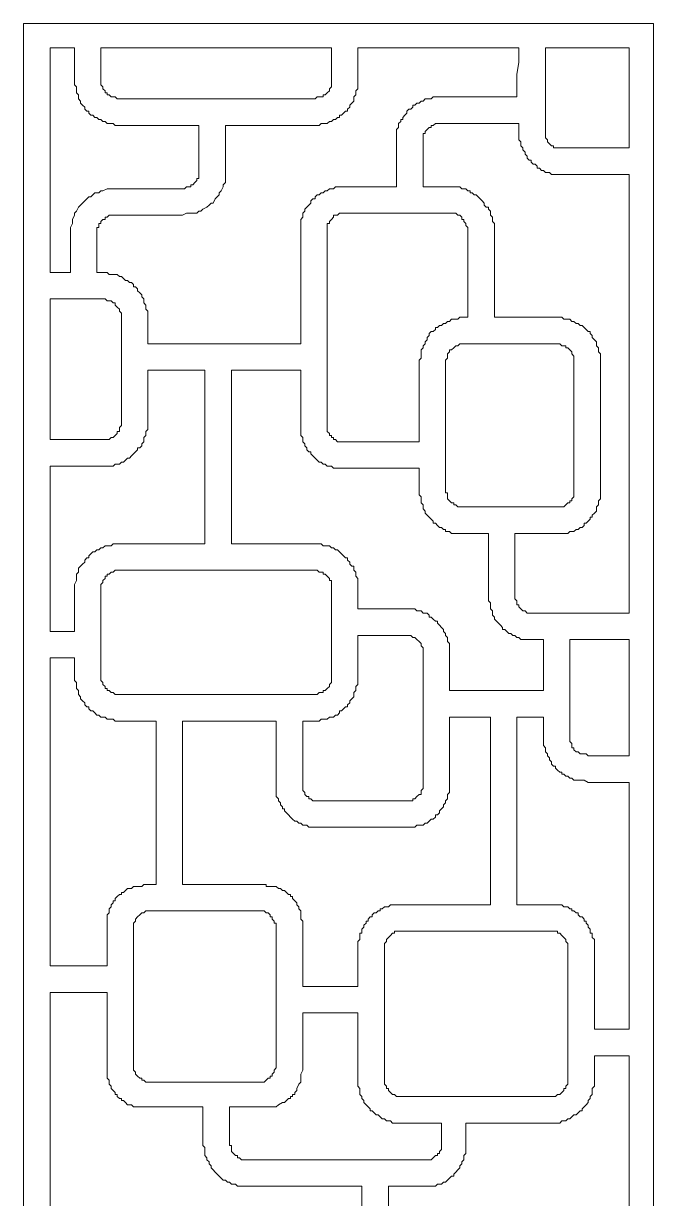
# Model space of a CAD drawing. Extents: x -66030 to 95157, y -13132 to 45879.
# Drawn here: x 6497 to 7704, y 26251 to 28501 of the extents above; entities that cross this region are included whole.
import ezdxf

# ---------------------------------------------------------------- set-up
doc = ezdxf.new("R2010")
doc.units = 0
doc.header["$LTSCALE"] = 100
doc.header["$MEASUREMENT"] = 0
doc.layers.get('0').update_dxf_attribs({"linetype": 'CONTINUOUS'})

msp = doc.modelspace()

# ---------------------------------------------------------------- linework, layer by layer
at = {"lineweight": 0}
for points in [[(6497, 28500.8), (7703.9, 28500.8), (7703.9, 24446.4), (6497, 24446.4), (6497, 28500.8)], [(6594.6, 28453.9), (6594.6, 28391.4), (6594.6, 28387.5), (6594.6, 28383.6), (6598.5, 28379.7), (6598.5, 28375.8), (6598.5, 28371.9), (6598.5, 28368), (6602.4, 28364.1), (6602.4, 28360.2), (6602.4, 28356.3), (6606.4, 28352.4), (6606.4, 28348.5), (6610.3, 28344.6), (6614.2, 28340.7), (6614.2, 28336.8), (6618.1, 28332.9), (6622, 28332.9), (6622, 28328.9), (6625.9, 28325), (6629.8, 28325), (6633.7, 28321.1), (6637.6, 28321.1), (6641.5, 28317.2), (6645.4, 28317.2), (6649.3, 28313.3), (6653.2, 28313.3), (6657.1, 28309.4), (6661, 28309.4), (6664.9, 28309.4), (6668.8, 28309.4), (6672.8, 28305.5), (6676.7, 28305.5), (6680.6, 28305.5), (6832.9, 28305.5), (6832.9, 28219.6), (6832.9, 28215.7), (6832.9, 28215.7), (6832.9, 28211.8), (6832.9, 28211.8), (6832.9, 28207.9), (6832.9, 28204), (6829, 28204), (6829, 28200), (6829, 28200), (6829, 28200), (6825.1, 28196.1), (6825.1, 28196.1), (6821.2, 28192.2), (6821.2, 28192.2), (6817.3, 28192.2), (6817.3, 28188.3), (6813.4, 28188.3), (6813.4, 28188.3), (6809.5, 28188.3), (6809.5, 28188.3), (6805.6, 28184.4), (6801.7, 28184.4), (6672.8, 28184.4), (6664.9, 28184.4), (6661, 28184.4), (6657.1, 28184.4), (6649.3, 28180.5), (6645.4, 28180.5), (6641.5, 28176.6), (6633.7, 28176.6), (6629.8, 28172.7), (6625.9, 28168.8), (6622, 28168.8), (6618.1, 28164.9), (6614.2, 28161), (6610.3, 28157.1), (6606.4, 28153.2), (6602.4, 28149.3), (6598.5, 28141.5), (6594.6, 28137.6), (6594.6, 28133.6), (6590.7, 28125.8), (6590.7, 28121.9), (6590.7, 28118), (6586.8, 28110.2), (6586.8, 28106.3), (6586.8, 28102.4), (6586.8, 28024.3), (6547.8, 28024.3), (6547.8, 28453.9), (6594.6, 28453.9)], [(7211.8, 28188.3), (7211.8, 28274.3), (7211.8, 28278.2), (7211.8, 28282.1), (7211.8, 28289.9), (7211.8, 28293.8), (7211.8, 28297.7), (7215.7, 28301.6), (7215.7, 28305.5), (7215.7, 28309.4), (7219.6, 28313.3), (7219.6, 28317.2), (7223.5, 28317.2), (7223.5, 28321.1), (7227.4, 28325), (7231.3, 28328.9), (7231.3, 28332.9), (7235.2, 28336.8), (7239.1, 28336.8), (7243, 28340.7), (7243, 28344.6), (7246.9, 28344.6), (7250.8, 28348.5), (7254.7, 28348.5), (7258.6, 28352.4), (7262.6, 28352.4), (7266.5, 28356.3), (7270.4, 28356.3), (7274.3, 28356.3), (7278.2, 28356.3), (7282.1, 28360.2), (7286, 28360.2), (7289.9, 28360.2), (7293.8, 28360.2), (7344.6, 28360.2), (7442.2, 28360.2), (7442.2, 28379.7), (7442.2, 28403.2), (7446.1, 28426.6), (7446.1, 28453.9), (7137.6, 28453.9), (7137.6, 28391.4), (7137.6, 28387.5), (7137.6, 28383.6), (7137.6, 28379.7), (7137.6, 28375.8), (7133.7, 28371.9), (7133.7, 28368), (7133.7, 28364.1), (7129.8, 28360.2), (7129.8, 28356.3), (7129.8, 28352.4), (7125.8, 28348.5), (7121.9, 28344.6), (7121.9, 28340.7), (7118, 28336.8), (7118, 28332.9), (7114.1, 28332.9), (7110.2, 28328.9), (7106.3, 28325), (7102.4, 28325), (7102.4, 28321.1), (7098.5, 28321.1), (7094.6, 28317.2), (7090.7, 28317.2), (7086.8, 28313.3), (7082.9, 28313.3), (7079, 28309.4), (7075.1, 28309.4), (7071.2, 28309.4), (7067.3, 28309.4), (7063.4, 28305.5), (7059.4, 28305.5), (7055.5, 28305.5), (6883.7, 28305.5), (6883.7, 28219.6), (6883.7, 28211.8), (6883.7, 28207.9), (6883.7, 28204), (6883.7, 28196.1), (6879.8, 28192.2), (6879.8, 28188.3), (6875.9, 28180.5), (6872, 28176.6), (6872, 28172.7), (6868.1, 28168.8), (6864.1, 28164.9), (6860.2, 28157.1), (6856.3, 28157.1), (6852.4, 28153.2), (6848.5, 28149.3), (6840.7, 28145.4), (6836.8, 28141.5), (6832.9, 28141.5), (6829, 28137.6), (6821.2, 28137.6), (6817.3, 28137.6), (6809.5, 28137.6), (6801.7, 28133.6), (6672.8, 28133.6), (6668.8, 28133.6), (6668.8, 28133.6), (6664.9, 28133.6), (6664.9, 28133.6), (6661, 28133.6), (6661, 28133.6), (6657.1, 28129.7), (6653.2, 28129.7), (6653.2, 28129.7), (6653.2, 28125.8), (6649.3, 28125.8), (6649.3, 28125.8), (6645.4, 28121.9), (6645.4, 28121.9), (6645.4, 28118), (6641.5, 28118), (6641.5, 28114.1), (6641.5, 28114.1), (6641.5, 28110.2), (6637.6, 28110.2), (6637.6, 28106.3), (6637.6, 28106.3), (6637.6, 28102.4), (6637.6, 28102.4), (6637.6, 28024.3), (6649.3, 28024.3), (6653.2, 28024.3), (6657.1, 28024.3), (6661, 28020.4), (6668.8, 28020.4), (6672.8, 28020.4), (6676.7, 28020.4), (6680.6, 28016.5), (6684.5, 28016.5), (6688.4, 28012.6), (6688.4, 28012.6), (6692.3, 28008.7), (6696.2, 28008.7), (6700.1, 28004.7), (6704, 28004.7), (6707.9, 28000.8), (6707.9, 27996.9), (6711.8, 27996.9), (6715.7, 27993), (6715.7, 27989.1), (6719.6, 27985.2), (6723.5, 27981.3), (6723.5, 27977.4), (6727.4, 27973.5), (6727.4, 27969.6), (6727.4, 27965.7), (6731.3, 27961.8), (6731.3, 27957.9), (6731.3, 27954), (6735.2, 27950.1), (6735.2, 27946.2), (6735.2, 27942.3), (6735.2, 27938.3), (6735.2, 27887.6), (7028.2, 27887.6), (7028.2, 28036), (7028.2, 28102.4), (7028.2, 28106.3), (7028.2, 28114.1), (7028.2, 28118), (7028.2, 28121.9), (7028.2, 28125.8), (7032.1, 28129.7), (7032.1, 28133.6), (7032.1, 28137.6), (7036, 28141.5), (7036, 28145.4), (7039.9, 28149.3), (7039.9, 28149.3), (7043.8, 28153.2), (7047.7, 28157.1), (7047.7, 28161), (7051.6, 28164.9), (7055.5, 28164.9), (7055.5, 28168.8), (7059.4, 28172.7), (7063.4, 28172.7), (7067.3, 28176.6), (7071.2, 28176.6), (7075.1, 28180.5), (7079, 28180.5), (7082.9, 28184.4), (7086.8, 28184.4), (7090.7, 28184.4), (7094.6, 28188.3), (7098.5, 28188.3), (7102.4, 28188.3), (7106.3, 28188.3), (7110.2, 28188.3), (7211.8, 28188.3)], [(7086.8, 28453.9), (7086.8, 28391.4), (7086.8, 28387.5), (7086.8, 28383.6), (7086.8, 28379.7), (7086.8, 28379.7), (7082.9, 28375.8), (7082.9, 28371.9), (7079, 28368), (7079, 28368), (7075.1, 28364.1), (7071.2, 28364.1), (7071.2, 28360.2), (7067.3, 28360.2), (7063.4, 28360.2), (7059.4, 28360.2), (7055.5, 28356.3), (7055.5, 28356.3), (6680.6, 28356.3), (6676.7, 28356.3), (6672.8, 28360.2), (6668.8, 28360.2), (6668.8, 28360.2), (6664.9, 28360.2), (6661, 28364.1), (6657.1, 28364.1), (6657.1, 28368), (6653.2, 28368), (6653.2, 28371.9), (6649.3, 28375.8), (6649.3, 28379.7), (6649.3, 28379.7), (6645.4, 28383.6), (6645.4, 28387.5), (6645.4, 28391.4), (6645.4, 28453.9), (7086.8, 28453.9)], [(7657.1, 28262.5), (7532.1, 28262.5), (7528.2, 28262.5), (7524.3, 28262.5), (7520.3, 28262.5), (7516.4, 28262.5), (7512.5, 28262.5), (7512.5, 28266.4), (7508.6, 28266.4), (7504.7, 28270.4), (7504.7, 28270.4), (7504.7, 28270.4), (7500.8, 28274.3), (7500.8, 28274.3), (7500.8, 28278.2), (7496.9, 28282.1), (7496.9, 28286), (7496.9, 28289.9), (7496.9, 28293.8), (7496.9, 28453.9), (7657.1, 28453.9), (7657.1, 28262.5)], [(7446.1, 28309.4), (7293.8, 28309.4), (7293.8, 28309.4), (7289.9, 28309.4), (7286, 28309.4), (7282.1, 28305.5), (7278.2, 28305.5), (7278.2, 28301.6), (7274.3, 28301.6), (7270.4, 28297.7), (7270.4, 28297.7), (7266.5, 28293.8), (7266.5, 28289.9), (7262.6, 28289.9), (7262.6, 28286), (7262.6, 28282.1), (7262.6, 28278.2), (7262.6, 28274.3), (7262.6, 28188.3), (7313.3, 28188.3), (7317.2, 28188.3), (7321.1, 28188.3), (7325.1, 28188.3), (7332.9, 28188.3), (7336.8, 28184.4), (7340.7, 28184.4), (7344.6, 28184.4), (7348.5, 28180.5), (7352.4, 28180.5), (7352.4, 28176.6), (7356.3, 28176.6), (7360.2, 28172.7), (7364.1, 28172.7), (7368, 28168.8), (7371.9, 28164.9), (7371.9, 28164.9), (7375.8, 28161), (7379.7, 28157.1), (7379.7, 28153.2), (7383.6, 28149.3), (7387.5, 28149.3), (7387.5, 28145.4), (7391.5, 28141.5), (7391.5, 28137.6), (7391.5, 28133.6), (7395.4, 28129.7), (7395.4, 28125.8), (7395.4, 28121.9), (7399.3, 28118), (7399.3, 28114.1), (7399.3, 28106.3), (7399.3, 28102.4), (7399.3, 27938.3), (7426.6, 27938.3), (7520.3, 27938.3), (7524.3, 27938.3), (7528.2, 27938.3), (7532.1, 27934.4), (7536, 27934.4), (7539.9, 27934.4), (7543.8, 27934.4), (7547.7, 27930.5), (7551.6, 27930.5), (7555.5, 27926.6), (7559.4, 27926.6), (7563.3, 27922.7), (7567.2, 27922.7), (7571.1, 27918.8), (7571.1, 27918.8), (7575, 27914.9), (7578.9, 27911), (7582.8, 27911), (7582.8, 27907.1), (7586.7, 27903.2), (7586.7, 27899.3), (7590.7, 27895.4), (7594.6, 27891.5), (7594.6, 27887.6), (7594.6, 27883.7), (7598.5, 27879.8), (7598.5, 27875.9), (7598.5, 27871.9), (7602.4, 27868), (7602.4, 27864.1), (7602.4, 27860.2), (7602.4, 27856.3), (7602.4, 27852.4), (7602.4, 27606.3), (7602.4, 27602.4), (7602.4, 27598.5), (7602.4, 27594.6), (7602.4, 27590.7), (7598.5, 27586.8), (7598.5, 27582.9), (7598.5, 27579), (7594.6, 27575.1), (7594.6, 27571.2), (7594.6, 27567.3), (7590.7, 27563.4), (7586.7, 27559.5), (7586.7, 27555.6), (7582.8, 27555.6), (7582.8, 27551.7), (7578.9, 27547.8), (7575, 27543.8), (7571.1, 27543.8), (7571.1, 27539.9), (7567.2, 27536), (7563.3, 27536), (7559.4, 27532.1), (7555.5, 27532.1), (7551.6, 27528.2), (7547.7, 27528.2), (7543.8, 27528.2), (7539.9, 27524.3), (7536, 27524.3), (7532.1, 27524.3), (7528.2, 27524.3), (7524.3, 27524.3), (7520.3, 27524.3), (7438.3, 27524.3), (7438.3, 27403.2), (7438.3, 27403.2), (7438.3, 27399.3), (7442.2, 27395.4), (7442.2, 27391.5), (7442.2, 27387.6), (7446.1, 27387.6), (7446.1, 27383.7), (7450, 27379.8), (7450, 27379.8), (7453.9, 27375.9), (7457.9, 27375.9), (7461.8, 27372), (7461.8, 27372), (7465.7, 27372), (7469.6, 27372), (7473.5, 27372), (7641.4, 27372), (7641.4, 27372), (7657.1, 27372), (7657.1, 28211.8), (7532.1, 28211.8), (7524.3, 28211.8), (7520.3, 28211.8), (7516.4, 28211.8), (7512.5, 28211.8), (7508.6, 28211.8), (7504.7, 28215.7), (7500.8, 28215.7), (7496.9, 28215.7), (7493, 28219.6), (7489.1, 28219.6), (7485.2, 28223.5), (7481.3, 28223.5), (7481.3, 28227.4), (7477.4, 28231.3), (7473.5, 28231.3), (7469.6, 28235.2), (7469.6, 28239.1), (7465.7, 28239.1), (7461.8, 28243), (7461.8, 28246.9), (7457.9, 28250.8), (7457.9, 28254.7), (7453.9, 28258.6), (7453.9, 28262.5), (7450, 28266.4), (7450, 28270.4), (7450, 28274.3), (7446.1, 28278.2), (7446.1, 28282.1), (7446.1, 28286), (7446.1, 28289.9), (7446.1, 28293.8), (7446.1, 28293.8), (7446.1, 28293.8), (7446.1, 28297.7), (7446.1, 28309.4)], [(7254.7, 27700.1), (7254.7, 27852.4), (7254.7, 27856.3), (7258.6, 27860.2), (7258.6, 27864.1), (7258.6, 27868), (7258.6, 27871.9), (7258.6, 27875.9), (7262.6, 27879.8), (7262.6, 27883.7), (7266.5, 27887.6), (7266.5, 27891.5), (7270.4, 27895.4), (7270.4, 27899.3), (7274.3, 27903.2), (7274.3, 27907.1), (7278.2, 27911), (7282.1, 27911), (7286, 27914.9), (7286, 27918.8), (7289.9, 27918.8), (7293.8, 27922.7), (7297.7, 27922.7), (7301.6, 27926.6), (7305.5, 27926.6), (7309.4, 27930.5), (7313.3, 27930.5), (7317.2, 27934.4), (7321.1, 27934.4), (7325.1, 27934.4), (7329, 27934.4), (7332.9, 27938.3), (7336.8, 27938.3), (7340.7, 27938.3), (7348.5, 27938.3), (7348.5, 28102.4), (7348.5, 28106.3), (7348.5, 28110.2), (7344.6, 28114.1), (7344.6, 28118), (7344.6, 28118), (7340.7, 28121.9), (7340.7, 28125.8), (7336.8, 28125.8), (7336.8, 28129.7), (7332.9, 28133.6), (7329, 28133.6), (7329, 28133.6), (7325.1, 28137.6), (7321.1, 28137.6), (7317.2, 28137.6), (7313.3, 28137.6), (7110.2, 28137.6), (7106.3, 28137.6), (7106.3, 28137.6), (7102.4, 28137.6), (7098.5, 28133.6), (7094.6, 28133.6), (7090.7, 28133.6), (7090.7, 28129.7), (7086.8, 28125.8), (7086.8, 28125.8), (7082.9, 28121.9), (7082.9, 28118), (7079, 28118), (7079, 28114.1), (7079, 28110.2), (7079, 28106.3), (7079, 28102.4), (7079, 27731.3), (7079, 27727.4), (7079, 27727.4), (7079, 27723.5), (7079, 27719.6), (7082.9, 27715.7), (7082.9, 27711.8), (7086.8, 27711.8), (7086.8, 27707.9), (7090.7, 27707.9), (7090.7, 27704), (7094.6, 27704), (7098.5, 27700.1), (7102.4, 27700.1), (7106.3, 27700.1), (7106.3, 27700.1), (7110.2, 27700.1), (7254.7, 27700.1)], [(6547.8, 27973.5), (6649.3, 27973.5), (6653.2, 27973.5), (6657.1, 27969.6), (6661, 27969.6), (6664.9, 27969.6), (6664.9, 27969.6), (6668.8, 27965.7), (6672.8, 27965.7), (6672.8, 27961.8), (6676.7, 27957.9), (6676.7, 27957.9), (6680.6, 27954), (6680.6, 27950.1), (6680.6, 27950.1), (6684.5, 27946.2), (6684.5, 27942.3), (6684.5, 27938.3), (6684.5, 27739.1), (6684.5, 27735.2), (6684.5, 27731.3), (6680.6, 27727.4), (6680.6, 27723.5), (6680.6, 27719.6), (6676.7, 27719.6), (6676.7, 27715.7), (6672.8, 27711.8), (6672.8, 27711.8), (6668.8, 27707.9), (6664.9, 27707.9), (6664.9, 27707.9), (6661, 27704), (6657.1, 27704), (6653.2, 27704), (6649.3, 27704), (6547.8, 27704), (6547.8, 27973.5)], [(7340.7, 27887.6), (7336.8, 27887.6), (7332.9, 27887.6), (7329, 27883.7), (7329, 27883.7), (7325.1, 27883.7), (7321.1, 27879.8), (7321.1, 27879.8), (7317.2, 27875.9), (7313.3, 27875.9), (7313.3, 27871.9), (7309.4, 27868), (7309.4, 27864.1), (7309.4, 27864.1), (7309.4, 27860.2), (7305.5, 27856.3), (7305.5, 27852.4), (7305.5, 27606.3), (7305.5, 27602.4), (7309.4, 27602.4), (7309.4, 27598.5), (7309.4, 27594.6), (7309.4, 27590.7), (7313.3, 27586.8), (7313.3, 27586.8), (7317.2, 27582.9), (7321.1, 27582.9), (7321.1, 27579), (7325.1, 27579), (7329, 27575.1), (7329, 27575.1), (7332.9, 27575.1), (7336.8, 27575.1), (7340.7, 27575.1), (7340.7, 27575.1), (7520.3, 27575.1), (7520.3, 27575.1), (7524.3, 27575.1), (7528.2, 27575.1), (7532.1, 27575.1), (7536, 27579), (7536, 27579), (7539.9, 27582.9), (7543.8, 27582.9), (7543.8, 27586.8), (7547.7, 27586.8), (7547.7, 27590.7), (7551.6, 27594.6), (7551.6, 27598.5), (7551.6, 27602.4), (7551.6, 27602.4), (7551.6, 27606.3), (7551.6, 27852.4), (7551.6, 27856.3), (7551.6, 27860.2), (7551.6, 27864.1), (7551.6, 27864.1), (7547.7, 27868), (7547.7, 27871.9), (7543.8, 27875.9), (7543.8, 27875.9), (7539.9, 27879.8), (7536, 27879.8), (7536, 27883.7), (7532.1, 27883.7), (7528.2, 27883.7), (7524.3, 27887.6), (7520.3, 27887.6), (7520.3, 27887.6), (7340.7, 27887.6)], [(6547.8, 27653.2), (6649.3, 27653.2), (6653.2, 27653.2), (6657.1, 27653.2), (6661, 27653.2), (6668.8, 27653.2), (6672.8, 27657.1), (6676.7, 27657.1), (6680.6, 27657.1), (6684.5, 27661), (6688.4, 27661), (6688.4, 27661), (6692.3, 27664.9), (6696.2, 27668.8), (6700.1, 27668.8), (6704, 27672.7), (6707.9, 27676.6), (6707.9, 27676.6), (6711.8, 27680.6), (6715.7, 27684.5), (6715.7, 27688.4), (6719.6, 27688.4), (6723.5, 27692.3), (6723.5, 27696.2), (6727.4, 27700.1), (6727.4, 27704), (6727.4, 27707.9), (6731.3, 27711.8), (6731.3, 27715.7), (6731.3, 27719.6), (6735.2, 27723.5), (6735.2, 27727.4), (6735.2, 27731.3), (6735.2, 27739.1), (6735.2, 27836.8), (6844.6, 27836.8), (6844.6, 27504.8), (6680.6, 27504.8), (6676.7, 27504.8), (6672.8, 27504.8), (6668.8, 27504.8), (6664.9, 27500.9), (6661, 27500.9), (6657.1, 27500.9), (6653.2, 27500.9), (6649.3, 27497), (6645.4, 27497), (6641.5, 27493.1), (6637.6, 27493.1), (6633.7, 27489.2), (6629.8, 27489.2), (6625.9, 27485.3), (6622, 27481.3), (6622, 27477.4), (6618.1, 27477.4), (6614.2, 27473.5), (6614.2, 27469.6), (6610.3, 27465.7), (6606.4, 27461.8), (6606.4, 27461.8), (6602.4, 27457.9), (6602.4, 27454), (6602.4, 27450.1), (6598.5, 27446.2), (6598.5, 27442.3), (6598.5, 27438.4), (6598.5, 27434.5), (6594.6, 27426.7), (6594.6, 27422.8), (6594.6, 27418.9), (6594.6, 27336.8), (6547.8, 27336.8), (6547.8, 27653.2)], [(7313.3, 27293.9), (7313.3, 27301.7), (7313.3, 27305.6), (7313.3, 27309.5), (7313.3, 27313.4), (7309.4, 27317.3), (7309.4, 27321.2), (7309.4, 27325.1), (7305.5, 27329), (7305.5, 27332.9), (7301.6, 27336.8), (7301.6, 27340.7), (7297.7, 27344.6), (7297.7, 27344.6), (7293.8, 27348.5), (7289.9, 27352.5), (7289.9, 27356.4), (7286, 27356.4), (7282.1, 27360.3), (7278.2, 27364.2), (7274.3, 27364.2), (7274.3, 27368.1), (7270.4, 27372), (7266.5, 27372), (7262.6, 27372), (7258.6, 27375.9), (7254.7, 27375.9), (7250.8, 27375.9), (7246.9, 27379.8), (7243, 27379.8), (7239.1, 27379.8), (7231.3, 27379.8), (7227.4, 27379.8), (7137.6, 27379.8), (7137.6, 27418.9), (7137.6, 27422.8), (7137.6, 27426.7), (7137.6, 27434.5), (7137.6, 27438.4), (7133.7, 27442.3), (7133.7, 27446.2), (7133.7, 27450.1), (7129.8, 27454), (7129.8, 27457.9), (7129.8, 27461.8), (7125.8, 27461.8), (7121.9, 27465.7), (7121.9, 27469.6), (7118, 27473.5), (7118, 27477.4), (7114.1, 27477.4), (7110.2, 27481.3), (7106.3, 27485.3), (7102.4, 27489.2), (7102.4, 27489.2), (7098.5, 27493.1), (7094.6, 27493.1), (7090.7, 27497), (7086.8, 27497), (7082.9, 27500.9), (7079, 27500.9), (7075.1, 27500.9), (7071.2, 27500.9), (7067.3, 27504.8), (7063.4, 27504.8), (7059.4, 27504.8), (7055.5, 27504.8), (6895.4, 27504.8), (6895.4, 27836.8), (7028.2, 27836.8), (7028.2, 27731.3), (7028.2, 27727.4), (7028.2, 27723.5), (7028.2, 27719.6), (7028.2, 27715.7), (7028.2, 27711.8), (7032.1, 27707.9), (7032.1, 27704), (7032.1, 27700.1), (7036, 27696.2), (7036, 27692.3), (7039.9, 27688.4), (7039.9, 27684.5), (7043.8, 27680.6), (7047.7, 27680.6), (7047.7, 27676.6), (7051.6, 27672.7), (7055.5, 27668.8), (7055.5, 27668.8), (7059.4, 27664.9), (7063.4, 27661), (7067.3, 27661), (7071.2, 27657.1), (7075.1, 27657.1), (7079, 27653.2), (7082.9, 27653.2), (7086.8, 27653.2), (7090.7, 27649.3), (7094.6, 27649.3), (7098.5, 27649.3), (7102.4, 27649.3), (7106.3, 27649.3), (7110.2, 27649.3), (7161, 27649.3), (7254.7, 27649.3), (7254.7, 27606.3), (7254.7, 27602.4), (7254.7, 27598.5), (7258.6, 27594.6), (7258.6, 27590.7), (7258.6, 27586.8), (7258.6, 27582.9), (7262.6, 27579), (7262.6, 27575.1), (7262.6, 27571.2), (7266.5, 27567.3), (7266.5, 27563.4), (7270.4, 27559.5), (7274.3, 27555.6), (7274.3, 27555.6), (7278.2, 27551.7), (7282.1, 27547.8), (7282.1, 27543.8), (7286, 27543.8), (7289.9, 27539.9), (7293.8, 27536), (7297.7, 27536), (7301.6, 27532.1), (7305.5, 27532.1), (7305.5, 27528.2), (7309.4, 27528.2), (7313.3, 27528.2), (7317.2, 27524.3), (7325.1, 27524.3), (7329, 27524.3), (7332.9, 27524.3), (7336.8, 27524.3), (7340.7, 27524.3), (7340.7, 27524.3), (7387.5, 27524.3), (7387.5, 27403.2), (7387.5, 27399.3), (7387.5, 27395.4), (7391.5, 27391.5), (7391.5, 27387.6), (7391.5, 27383.7), (7391.5, 27379.8), (7395.4, 27375.9), (7395.4, 27372), (7395.4, 27368.1), (7399.3, 27364.2), (7399.3, 27360.3), (7403.2, 27356.4), (7407.1, 27352.5), (7407.1, 27352.5), (7411, 27348.5), (7414.9, 27344.6), (7414.9, 27340.7), (7418.8, 27340.7), (7422.7, 27336.8), (7426.6, 27332.9), (7430.5, 27332.9), (7434.4, 27329), (7434.4, 27329), (7438.3, 27329), (7442.2, 27325.1), (7446.1, 27325.1), (7450, 27321.2), (7453.9, 27321.2), (7461.8, 27321.2), (7465.7, 27321.2), (7469.6, 27321.2), (7473.5, 27321.2), (7493, 27321.2), (7493, 27223.6), (7313.3, 27223.6), (7313.3, 27293.9)], [(6645.4, 27418.9), (6645.4, 27422.8), (6645.4, 27426.7), (6649.3, 27430.6), (6649.3, 27434.5), (6649.3, 27434.5), (6653.2, 27438.4), (6653.2, 27442.3), (6657.1, 27442.3), (6657.1, 27446.2), (6661, 27446.2), (6664.9, 27450.1), (6668.8, 27450.1), (6668.8, 27450.1), (6672.8, 27454), (6676.7, 27454), (6680.6, 27454), (7055.5, 27454), (7055.5, 27454), (7059.4, 27454), (7063.4, 27450.1), (7067.3, 27450.1), (7071.2, 27450.1), (7071.2, 27446.2), (7075.1, 27446.2), (7079, 27442.3), (7079, 27442.3), (7082.9, 27438.4), (7082.9, 27434.5), (7086.8, 27434.5), (7086.8, 27430.6), (7086.8, 27426.7), (7086.8, 27422.8), (7086.8, 27418.9), (7086.8, 27250.9), (7086.8, 27247), (7086.8, 27243.1), (7086.8, 27239.2), (7086.8, 27239.2), (7082.9, 27235.3), (7082.9, 27231.4), (7079, 27227.5), (7079, 27227.5), (7075.1, 27223.6), (7071.2, 27223.6), (7071.2, 27219.7), (7067.3, 27219.7), (7063.4, 27219.7), (7059.4, 27215.7), (7055.5, 27215.7), (7055.5, 27215.7), (6680.6, 27215.7), (6676.7, 27215.7), (6672.8, 27215.7), (6668.8, 27219.7), (6668.8, 27219.7), (6664.9, 27219.7), (6661, 27223.6), (6657.1, 27223.6), (6657.1, 27227.5), (6653.2, 27227.5), (6653.2, 27231.4), (6649.3, 27235.3), (6649.3, 27239.2), (6649.3, 27239.2), (6645.4, 27243.1), (6645.4, 27247), (6645.4, 27250.9), (6645.4, 27418.9)], [(7137.6, 27329), (7227.4, 27329), (7231.3, 27329), (7235.2, 27329), (7239.1, 27329), (7243, 27325.1), (7243, 27325.1), (7246.9, 27325.1), (7250.8, 27321.2), (7250.8, 27321.2), (7254.7, 27317.3), (7258.6, 27313.4), (7258.6, 27313.4), (7258.6, 27309.5), (7262.6, 27305.6), (7262.6, 27301.7), (7262.6, 27297.8), (7262.6, 27293.9), (7262.6, 27043.9), (7262.6, 27040), (7262.6, 27040), (7262.6, 27036.1), (7258.6, 27032.2), (7258.6, 27028.3), (7258.6, 27024.4), (7254.7, 27024.4), (7250.8, 27020.4), (7250.8, 27020.4), (7246.9, 27016.5), (7243, 27016.5), (7243, 27012.6), (7239.1, 27012.6), (7235.2, 27012.6), (7231.3, 27012.6), (7227.4, 27012.6), (7227.4, 27012.6), (7227.4, 27012.6), (7227.4, 27012.6), (7227.4, 27012.6), (7227.4, 27012.6), (7227.4, 27012.6), (7227.4, 27012.6), (7227.4, 27012.6), (7227.4, 27012.6), (7223.5, 27012.6), (7223.5, 27012.6), (7223.5, 27012.6), (7223.5, 27012.6), (7223.5, 27012.6), (7223.5, 27012.6), (7219.6, 27012.6), (7219.6, 27012.6), (7219.6, 27012.6), (7219.6, 27012.6), (7215.7, 27012.6), (7215.7, 27012.6), (7215.7, 27012.6), (7211.8, 27012.6), (7211.8, 27012.6), (7211.8, 27012.6), (7211.8, 27012.6), (7211.8, 27012.6), (7207.9, 27012.6), (7207.9, 27012.6), (7207.9, 27012.6), (7063.4, 27012.6), (7059.4, 27012.6), (7055.5, 27012.6), (7055.5, 27012.6), (7051.6, 27012.6), (7047.7, 27016.5), (7043.8, 27016.5), (7043.8, 27020.4), (7039.9, 27020.4), (7036, 27024.4), (7036, 27024.4), (7036, 27028.3), (7032.1, 27032.2), (7032.1, 27036.1), (7032.1, 27040), (7032.1, 27040), (7032.1, 27043.9), (7032.1, 27165), (7055.5, 27165), (7059.4, 27165), (7059.4, 27165), (7055.5, 27165), (7059.4, 27165), (7063.4, 27165), (7067.3, 27168.9), (7071.2, 27168.9), (7075.1, 27168.9), (7079, 27168.9), (7082.9, 27172.8), (7086.8, 27172.8), (7090.7, 27172.8), (7094.6, 27176.7), (7098.5, 27176.7), (7102.4, 27180.6), (7102.4, 27184.5), (7106.3, 27184.5), (7110.2, 27188.4), (7114.1, 27192.3), (7118, 27192.3), (7118, 27196.2), (7121.9, 27200.1), (7121.9, 27204), (7125.8, 27207.9), (7129.8, 27211.8), (7129.8, 27215.7), (7129.8, 27219.7), (7133.7, 27223.6), (7133.7, 27227.5), (7133.7, 27231.4), (7137.6, 27235.3), (7137.6, 27239.2), (7137.6, 27243.1), (7137.6, 27247), (7137.6, 27250.9), (7137.6, 27329)], [(7657.1, 27321.2), (7543.8, 27321.2), (7543.8, 27207.9), (7543.8, 27133.7), (7543.8, 27129.8), (7543.8, 27125.9), (7543.8, 27125.9), (7547.7, 27122), (7547.7, 27118.1), (7547.7, 27114.2), (7551.6, 27114.2), (7551.6, 27110.3), (7555.5, 27106.4), (7559.4, 27106.4), (7559.4, 27106.4), (7563.3, 27102.5), (7567.2, 27102.5), (7571.1, 27102.5), (7575, 27102.5), (7578.9, 27098.6), (7657.1, 27098.6), (7657.1, 27321.2)], [(6547.8, 27286.1), (6594.6, 27286.1), (6594.6, 27250.9), (6594.6, 27247), (6594.6, 27243.1), (6598.5, 27239.2), (6598.5, 27235.3), (6598.5, 27231.4), (6598.5, 27227.5), (6602.4, 27223.6), (6602.4, 27219.7), (6602.4, 27215.7), (6606.4, 27211.8), (6606.4, 27207.9), (6610.3, 27204), (6614.2, 27200.1), (6614.2, 27196.2), (6618.1, 27192.3), (6622, 27192.3), (6622, 27188.4), (6625.9, 27184.5), (6629.8, 27184.5), (6633.7, 27180.6), (6637.6, 27176.7), (6641.5, 27176.7), (6645.4, 27172.8), (6649.3, 27172.8), (6653.2, 27172.8), (6657.1, 27168.9), (6661, 27168.9), (6664.9, 27168.9), (6668.8, 27168.9), (6672.8, 27165), (6676.7, 27165), (6680.6, 27165), (6750.9, 27165), (6750.9, 26852.5), (6727.4, 26852.5), (6723.5, 26848.6), (6719.6, 26848.6), (6715.7, 26848.6), (6711.8, 26848.6), (6711.8, 26848.6), (6707.9, 26848.6), (6704, 26844.7), (6700.1, 26844.7), (6696.2, 26844.7), (6692.3, 26840.8), (6692.3, 26840.8), (6688.4, 26836.9), (6684.5, 26836.9), (6684.5, 26833), (6680.6, 26833), (6676.7, 26829.1), (6676.7, 26829.1), (6672.8, 26825.1), (6672.8, 26821.2), (6668.8, 26821.2), (6668.8, 26817.3), (6664.9, 26813.4), (6664.9, 26809.5), (6661, 26805.6), (6661, 26805.6), (6661, 26801.7), (6661, 26797.8), (6657.1, 26793.9), (6657.1, 26790), (6657.1, 26786.1), (6657.1, 26782.2), (6657.1, 26778.3), (6657.1, 26696.3), (6547.8, 26696.3), (6547.8, 27286.1)], [(7391.5, 27172.8), (7391.5, 27172.8), (7391.5, 26821.2), (7391.5, 26821.2), (7391.5, 26813.4), (7391.5, 26813.4), (7391.5, 26813.4), (7387.5, 26813.4), (7387.5, 26813.4), (7383.6, 26813.4), (7383.6, 26813.4), (7243, 26813.4), (7243, 26813.4), (7211.8, 26813.4), (7207.9, 26813.4), (7204, 26813.4), (7200.1, 26813.4), (7196.2, 26809.5), (7192.2, 26809.5), (7188.3, 26809.5), (7184.4, 26805.6), (7180.5, 26805.6), (7180.5, 26801.7), (7176.6, 26801.7), (7172.7, 26797.8), (7168.8, 26797.8), (7164.9, 26793.9), (7164.9, 26790), (7161, 26790), (7157.1, 26786.1), (7157.1, 26782.2), (7153.2, 26782.2), (7153.2, 26778.3), (7149.3, 26774.4), (7149.3, 26770.5), (7145.4, 26766.6), (7145.4, 26762.7), (7145.4, 26758.7), (7141.5, 26758.7), (7141.5, 26754.8), (7141.5, 26750.9), (7141.5, 26747), (7137.6, 26743.1), (7137.6, 26739.2), (7137.6, 26735.3), (7137.6, 26731.4), (7137.6, 26657.2), (7133.7, 26657.2), (7129.8, 26657.2), (7125.8, 26657.2), (7125.8, 26657.2), (7032.1, 26657.2), (7032.1, 26778.3), (7032.1, 26782.2), (7028.2, 26786.1), (7028.2, 26790), (7028.2, 26793.9), (7028.2, 26797.8), (7028.2, 26801.7), (7024.3, 26805.6), (7024.3, 26805.6), (7024.3, 26809.5), (7020.4, 26813.4), (7020.4, 26817.3), (7016.5, 26821.2), (7016.5, 26821.2), (7012.6, 26825.1), (7012.6, 26829.1), (7008.7, 26829.1), (7008.7, 26833), (7004.8, 26833), (7000.9, 26836.9), (7000.9, 26836.9), (6996.9, 26840.8), (6993, 26840.8), (6989.1, 26844.7), (6989.1, 26844.7), (6985.2, 26844.7), (6981.3, 26848.6), (6977.4, 26848.6), (6973.5, 26848.6), (6969.6, 26848.6), (6965.7, 26848.6), (6961.8, 26848.6), (6961.8, 26852.5), (6801.7, 26852.5), (6801.7, 27165), (6981.3, 27165), (6981.3, 27043.9), (6981.3, 27040), (6981.3, 27036.1), (6981.3, 27032.2), (6981.3, 27028.3), (6981.3, 27024.4), (6981.3, 27020.4), (6985.2, 27016.5), (6985.2, 27016.5), (6985.2, 27012.6), (6989.1, 27008.7), (6989.1, 27004.8), (6993, 27000.9), (6993, 26997), (6996.9, 26997), (6996.9, 26993.1), (7000.9, 26989.2), (7004.8, 26985.3), (7004.8, 26985.3), (7008.7, 26981.4), (7012.6, 26977.5), (7012.6, 26977.5), (7016.5, 26973.6), (7020.4, 26973.6), (7024.3, 26969.7), (7028.2, 26969.7), (7032.1, 26965.8), (7032.1, 26965.8), (7036, 26965.8), (7039.9, 26965.8), (7043.8, 26961.9), (7047.7, 26961.9), (7051.6, 26961.9), (7094.6, 26961.9), (7141.5, 26961.9), (7184.4, 26961.9), (7227.4, 26961.9), (7227.4, 26961.9), (7239.1, 26961.9), (7243, 26961.9), (7246.9, 26961.9), (7250.8, 26965.8), (7254.7, 26965.8), (7258.6, 26965.8), (7262.6, 26965.8), (7266.5, 26969.7), (7270.4, 26969.7), (7274.3, 26973.6), (7274.3, 26973.6), (7278.2, 26977.5), (7282.1, 26977.5), (7286, 26981.4), (7286, 26985.3), (7289.9, 26985.3), (7293.8, 26989.2), (7293.8, 26993.1), (7297.7, 26997), (7297.7, 26997), (7301.6, 27000.9), (7301.6, 27004.8), (7305.5, 27008.7), (7305.5, 27012.6), (7309.4, 27016.5), (7309.4, 27016.5), (7309.4, 27020.4), (7309.4, 27024.4), (7313.3, 27028.3), (7313.3, 27032.2), (7313.3, 27036.1), (7313.3, 27040), (7313.3, 27043.9), (7313.3, 27172.8), (7391.5, 27172.8)], [(7657.1, 26575.2), (7590.7, 26575.2), (7590.7, 26684.5), (7590.7, 26692.3), (7590.7, 26700.2), (7590.7, 26731.4), (7590.7, 26735.3), (7590.7, 26739.2), (7590.7, 26743.1), (7590.7, 26747), (7586.7, 26750.9), (7586.7, 26754.8), (7586.7, 26758.7), (7582.8, 26758.7), (7582.8, 26762.7), (7582.8, 26766.6), (7578.9, 26770.5), (7578.9, 26774.4), (7575, 26778.3), (7575, 26782.2), (7571.1, 26782.2), (7571.1, 26786.1), (7567.2, 26790), (7563.3, 26790), (7559.4, 26793.9), (7559.4, 26797.8), (7555.5, 26797.8), (7551.6, 26801.7), (7547.7, 26801.7), (7547.7, 26805.6), (7543.8, 26805.6), (7539.9, 26809.5), (7536, 26809.5), (7532.1, 26809.5), (7528.2, 26813.4), (7524.3, 26813.4), (7520.3, 26813.4), (7516.4, 26813.4), (7485.2, 26813.4), (7485.2, 26813.4), (7453.9, 26813.4), (7450, 26813.4), (7450, 26813.4), (7450, 26813.4), (7446.1, 26813.4), (7446.1, 26813.4), (7442.2, 26813.4), (7442.2, 26817.3), (7442.2, 27172.8), (7493, 27172.8), (7493, 27133.7), (7493, 27129.8), (7493, 27125.9), (7493, 27122), (7493, 27118.1), (7496.9, 27114.2), (7496.9, 27110.3), (7496.9, 27106.4), (7500.8, 27102.5), (7500.8, 27098.6), (7504.7, 27094.7), (7504.7, 27090.8), (7508.6, 27086.8), (7508.6, 27082.9), (7512.5, 27079), (7516.4, 27079), (7516.4, 27075.1), (7520.3, 27071.2), (7524.3, 27067.3), (7528.2, 27067.3), (7528.2, 27063.4), (7532.1, 27063.4), (7536, 27059.5), (7539.9, 27059.5), (7543.8, 27055.6), (7547.7, 27055.6), (7551.6, 27051.7), (7555.5, 27051.7), (7559.4, 27051.7), (7563.3, 27051.7), (7567.2, 27051.7), (7571.1, 27051.7), (7578.9, 27047.8), (7657.1, 27047.8), (7657.1, 26575.2)], [(6946.2, 26473.6), (6739.2, 26473.6), (6739.2, 26473.6), (6735.2, 26473.6), (6731.3, 26473.6), (6727.4, 26477.5), (6723.5, 26477.5), (6723.5, 26481.4), (6719.6, 26481.4), (6715.7, 26485.3), (6715.7, 26485.3), (6711.8, 26489.2), (6711.8, 26493.1), (6707.9, 26497), (6707.9, 26501), (6707.9, 26501), (6707.9, 26504.9), (6707.9, 26508.8), (6707.9, 26766.6), (6707.9, 26770.5), (6707.9, 26774.4), (6707.9, 26778.3), (6707.9, 26778.3), (6711.8, 26782.2), (6711.8, 26786.1), (6715.7, 26790), (6715.7, 26790), (6719.6, 26793.9), (6723.5, 26797.8), (6723.5, 26797.8), (6727.4, 26797.8), (6731.3, 26801.7), (6735.2, 26801.7), (6739.2, 26801.7), (6739.2, 26801.7), (6946.2, 26801.7), (6950.1, 26801.7), (6954, 26801.7), (6957.9, 26801.7), (6961.8, 26797.8), (6961.8, 26797.8), (6965.7, 26797.8), (6969.6, 26793.9), (6969.6, 26790), (6973.5, 26790), (6973.5, 26786.1), (6977.4, 26782.2), (6977.4, 26778.3), (6981.3, 26778.3), (6981.3, 26774.4), (6981.3, 26770.5), (6981.3, 26766.6), (6981.3, 26508.8), (6981.3, 26504.9), (6981.3, 26501), (6981.3, 26501), (6977.4, 26497), (6977.4, 26493.1), (6973.5, 26489.2), (6973.5, 26485.3), (6969.6, 26485.3), (6969.6, 26481.4), (6965.7, 26481.4), (6961.8, 26477.5), (6961.8, 26477.5), (6957.9, 26473.6), (6954, 26473.6), (6950.1, 26473.6), (6946.2, 26473.6)], [(7223.5, 26446.3), (7219.6, 26446.3), (7215.7, 26446.3), (7211.8, 26446.3), (7207.9, 26450.2), (7207.9, 26450.2), (7204, 26450.2), (7200.1, 26454.1), (7200.1, 26454.1), (7196.2, 26458), (7196.2, 26461.9), (7192.2, 26461.9), (7192.2, 26465.8), (7188.3, 26469.7), (7188.3, 26473.6), (7188.3, 26477.5), (7188.3, 26481.4), (7188.3, 26731.4), (7188.3, 26735.3), (7188.3, 26735.3), (7188.3, 26739.2), (7192.2, 26743.1), (7192.2, 26747), (7196.2, 26750.9), (7196.2, 26750.9), (7200.1, 26754.8), (7200.1, 26754.8), (7204, 26758.7), (7207.9, 26758.7), (7207.9, 26762.7), (7211.8, 26762.7), (7215.7, 26762.7), (7219.6, 26762.7), (7223.5, 26762.7), (7243, 26762.7), (7246.9, 26762.7), (7246.9, 26762.7), (7504.7, 26762.7), (7508.6, 26762.7), (7512.5, 26762.7), (7516.4, 26762.7), (7520.3, 26762.7), (7520.3, 26758.7), (7524.3, 26758.7), (7528.2, 26754.8), (7528.2, 26754.8), (7532.1, 26750.9), (7532.1, 26750.9), (7536, 26747), (7536, 26743.1), (7539.9, 26739.2), (7539.9, 26735.3), (7539.9, 26735.3), (7539.9, 26731.4), (7539.9, 26481.4), (7539.9, 26477.5), (7539.9, 26473.6), (7539.9, 26469.7), (7536, 26465.8), (7536, 26461.9), (7532.1, 26461.9), (7532.1, 26458), (7528.2, 26454.1), (7528.2, 26454.1), (7524.3, 26450.2), (7520.3, 26450.2), (7520.3, 26450.2), (7516.4, 26446.3), (7512.5, 26446.3), (7508.6, 26446.3), (7504.7, 26446.3), (7223.5, 26446.3)], [(7297.7, 26395.5), (7297.7, 26356.4), (7297.7, 26352.5), (7297.7, 26352.5), (7297.7, 26348.6), (7297.7, 26344.7), (7293.8, 26340.8), (7293.8, 26336.9), (7289.9, 26336.9), (7289.9, 26333), (7286, 26333), (7282.1, 26329.1), (7282.1, 26329.1), (7278.2, 26325.2), (7274.3, 26325.2), (7270.4, 26325.2), (7270.4, 26325.2), (7266.5, 26325.2), (6926.6, 26325.2), (6922.7, 26325.2), (6918.8, 26325.2), (6918.8, 26325.2), (6914.9, 26325.2), (6911, 26329.1), (6907.1, 26329.1), (6907.1, 26333), (6903.2, 26333), (6899.3, 26336.9), (6899.3, 26336.9), (6895.4, 26340.8), (6895.4, 26344.7), (6895.4, 26348.6), (6895.4, 26352.5), (6891.5, 26352.5), (6891.5, 26356.4), (6891.5, 26426.7), (6961.8, 26426.7), (6965.7, 26426.7), (6969.6, 26426.7), (6977.4, 26426.7), (6981.3, 26426.7), (6985.2, 26430.6), (6993, 26434.6), (6996.9, 26434.6), (7000.9, 26438.5), (7000.9, 26438.5), (7004.8, 26442.4), (7008.7, 26442.4), (7008.7, 26446.3), (7012.6, 26446.3), (7012.6, 26450.2), (7016.5, 26450.2), (7016.5, 26454.1), (7020.4, 26458), (7020.4, 26461.9), (7024.3, 26469.7), (7028.2, 26473.6), (7028.2, 26477.5), (7028.2, 26485.3), (7028.2, 26489.2), (7032.1, 26497), (7032.1, 26606.4), (7129.8, 26606.4), (7137.6, 26606.4), (7137.6, 26481.4), (7137.6, 26473.6), (7137.6, 26469.7), (7137.6, 26465.8), (7141.5, 26461.9), (7141.5, 26458), (7141.5, 26454.1), (7141.5, 26450.2), (7145.4, 26446.3), (7145.4, 26442.4), (7149.3, 26438.5), (7149.3, 26434.6), (7153.2, 26430.6), (7153.2, 26430.6), (7157.1, 26426.7), (7161, 26422.8), (7161, 26418.9), (7164.9, 26418.9), (7168.8, 26415), (7172.7, 26411.1), (7176.6, 26411.1), (7180.5, 26407.2), (7180.5, 26407.2), (7184.4, 26403.3), (7188.3, 26403.3), (7192.2, 26399.4), (7196.2, 26399.4), (7200.1, 26399.4), (7204, 26395.5), (7207.9, 26395.5), (7215.7, 26395.5), (7219.6, 26395.5), (7223.5, 26395.5), (7297.7, 26395.5)]]:
    msp.add_lwpolyline(points, close=True, dxfattribs=at)
for points in [[(6547.8, 26067.4), (6547.8, 26645.5), (6547.8, 26645.5), (6657.1, 26645.5), (6657.1, 26497), (6657.1, 26493.1), (6657.1, 26489.2), (6657.1, 26485.3), (6657.1, 26481.4), (6661, 26477.5), (6661, 26473.6), (6661, 26469.7), (6661, 26469.7), (6664.9, 26465.8), (6664.9, 26461.9), (6668.8, 26458), (6668.8, 26458), (6672.8, 26454.1), (6672.8, 26450.2), (6676.7, 26450.2), (6676.7, 26446.3), (6680.6, 26442.4), (6684.5, 26442.4), (6684.5, 26438.5), (6688.4, 26438.5), (6692.3, 26434.6), (6692.3, 26434.6), (6696.2, 26430.6), (6700.1, 26430.6), (6704, 26430.6), (6707.9, 26426.7), (6711.8, 26426.7), (6711.8, 26426.7), (6715.7, 26426.7), (6719.6, 26426.7), (6723.5, 26426.7), (6727.4, 26426.7), (6840.7, 26426.7), (6840.7, 26356.4), (6840.7, 26352.5), (6844.6, 26348.6), (6844.6, 26344.7), (6844.6, 26340.8), (6844.6, 26336.9), (6844.6, 26333), (6848.5, 26329.1), (6848.5, 26325.2), (6852.4, 26321.3), (6852.4, 26317.4), (6856.3, 26313.5), (6856.3, 26309.6), (6860.2, 26305.7), (6860.2, 26305.7), (6864.1, 26301.7), (6868.1, 26297.8), (6872, 26293.9), (6872, 26293.9), (6875.9, 26290), (6879.8, 26286.1), (6883.7, 26286.1), (6887.6, 26282.2), (6891.5, 26282.2), (6895.4, 26278.3), (6899.3, 26278.3), (6903.2, 26278.3), (6907.1, 26274.4), (6911, 26274.4), (6914.9, 26274.4), (6918.8, 26274.4), (6922.7, 26274.4), (6926.6, 26274.4), (7145.4, 26274.4), (7145.4, 26063.5)], [(7196.2, 26118.2), (7196.2, 26274.4), (7196.2, 26274.4), (7266.5, 26274.4), (7270.4, 26274.4), (7274.3, 26274.4), (7278.2, 26274.4), (7282.1, 26274.4), (7286, 26274.4), (7289.9, 26278.3), (7293.8, 26278.3), (7297.7, 26278.3), (7301.6, 26282.2), (7305.5, 26282.2), (7309.4, 26286.1), (7309.4, 26286.1), (7313.3, 26290), (7317.2, 26293.9), (7321.1, 26293.9), (7321.1, 26297.8), (7325.1, 26301.7), (7329, 26305.7), (7329, 26305.7), (7332.9, 26309.6), (7332.9, 26313.5), (7336.8, 26317.4), (7336.8, 26321.3), (7340.7, 26325.2), (7340.7, 26329.1), (7340.7, 26333), (7344.6, 26336.9), (7344.6, 26340.8), (7344.6, 26344.7), (7344.6, 26348.6), (7344.6, 26352.5), (7344.6, 26356.4), (7344.6, 26395.5), (7504.7, 26395.5), (7508.6, 26395.5), (7512.5, 26395.5), (7520.3, 26395.5), (7524.3, 26395.5), (7528.2, 26399.4), (7532.1, 26399.4), (7536, 26399.4), (7539.9, 26403.3), (7543.8, 26403.3), (7547.7, 26407.2), (7547.7, 26407.2), (7551.6, 26411.1), (7555.5, 26411.1), (7559.4, 26415), (7563.3, 26418.9), (7567.2, 26418.9), (7567.2, 26422.8), (7571.1, 26426.7), (7575, 26430.6), (7575, 26430.6), (7578.9, 26434.6), (7578.9, 26438.5), (7582.8, 26442.4), (7582.8, 26446.3), (7586.7, 26450.2), (7586.7, 26454.1), (7586.7, 26458), (7586.7, 26461.9), (7590.7, 26465.8), (7590.7, 26469.7), (7590.7, 26473.6), (7590.7, 26481.4), (7590.7, 26524.4), (7657.1, 26524.4), (7657.1, 26215.8)]]:
    msp.add_lwpolyline(points, dxfattribs=at)

doc.saveas('drawing.dxf')
